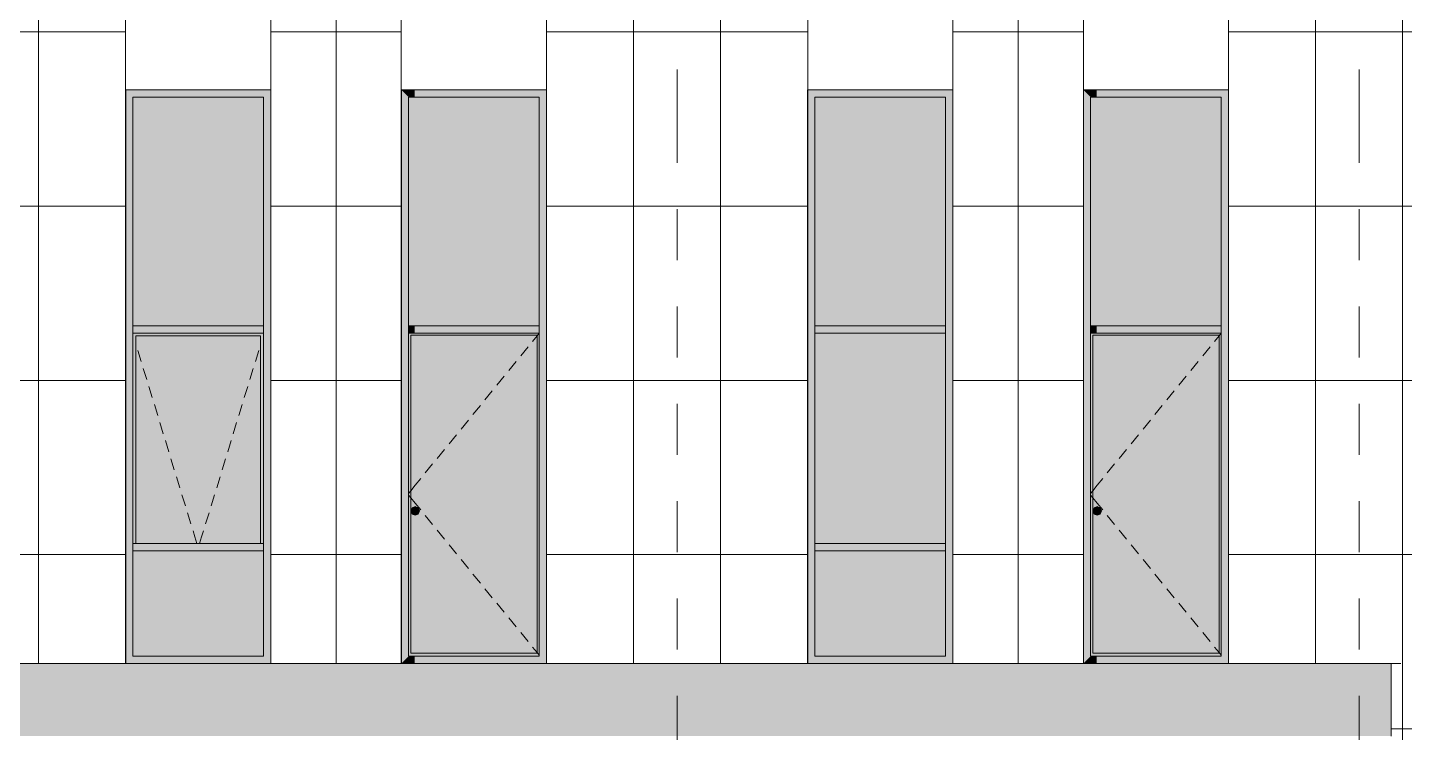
# Model space of a CAD drawing. Header units: millimetres. Extents: x 1499747 to 4341325, y -28481 to 441852.
# Drawn here: x 4137387 to 4146875, y 368603 to 373458 of the extents above; entities that cross this region are included whole.
import ezdxf

# ---------------------------------------------------------------- set-up
doc = ezdxf.new("R2010")
doc.units = ezdxf.units.MM
doc.header["$MEASUREMENT"] = 0
doc.layers.add('Чертеж и Рисунок', color=7, linetype='Continuous')

msp = doc.modelspace()

# ---------------------------------------------------------------- hatches: boundary and pattern name
at = {"layer": 'Чертеж и Рисунок', "linetype": 'Continuous', "lineweight": 0, "true_color": 0x2e2e2e}
for points in [[(4138063.2, 373028.4), (4138113.2, 372978.4), (4139013.2, 372978.4), (4139063.2, 373028.4)], [(4138063.2, 371378.4), (4138113.2, 371378.4), (4138113.2, 372978.4), (4138063.2, 373028.4)], [(4139013.2, 372978.4), (4139013.2, 371378.4), (4139063.2, 371378.4), (4139063.2, 373028.4)], [(4139963, 373028.4), (4140013, 372978.4), (4140053.9, 372978.4), (4140053.9, 373028.4)], [(4139963, 371378.4), (4140013, 371378.4), (4140013, 372978.4), (4139963, 373028.4)], [(4140053.9, 372978.4), (4140913, 372978.4), (4140963, 373028.4), (4140053.9, 373028.4)], [(4140913, 372978.4), (4140913, 371378.4), (4140963, 371378.4), (4140963, 373028.4)], [(4142762.5, 373028.4), (4142762.4, 373028.4), (4142762.4, 371378.4), (4142812.4, 371378.4), (4142812.4, 372978.4)], [(4143762.4, 373028.4), (4142762.5, 373028.4), (4142812.4, 372978.4), (4143712.4, 372978.4)], [(4143712.4, 372978.4), (4143712.4, 371378.4), (4143762.4, 371378.4), (4143762.4, 373028.4)], [(4144753.4, 373028.4), (4144662.4, 373028.4), (4144712.4, 372978.4), (4144753.4, 372978.4)], [(4144662.4, 373028.4), (4144662.4, 371378.4), (4144712.4, 371378.4), (4144712.4, 372978.4)], [(4144753.4, 373028.4), (4144753.4, 372978.4), (4145612.4, 372978.4), (4145662.4, 373028.4)], [(4145662.4, 371378.4), (4145662.4, 373028.4), (4145612.4, 372978.4), (4145612.4, 371378.4)], [(4138063.2, 369878.4), (4138113.2, 369878.4), (4138113.2, 371378.4), (4138063.2, 371378.4)], [(4138113.2, 371403.4), (4138113.2, 371353.4), (4139013.2, 371353.4), (4139013.2, 371403.4)], [(4139063.2, 369878.4), (4139063.2, 371378.4), (4139013.2, 371378.4), (4139013.2, 369878.4)], [(4139963, 369078.4), (4140013, 369128.4), (4140013, 371378.4), (4139963, 371378.4)], [(4140053.9, 371403.4), (4140013, 371403.4), (4140013, 371353.4), (4140053.9, 371353.4)], [(4140913, 371403.4), (4140053.9, 371403.4), (4140053.9, 371353.4), (4140913, 371353.4)], [(4140963, 371378.4), (4140913, 371378.4), (4140913, 369128.4), (4140963, 369078.4)], [(4142762.4, 369878.4), (4142812.4, 369878.4), (4142812.4, 371378.4), (4142762.4, 371378.4)], [(4142812.4, 371403.4), (4142812.4, 371353.4), (4143712.4, 371353.4), (4143712.4, 371403.4)], [(4143762.4, 369878.4), (4143762.4, 371378.4), (4143712.4, 371378.4), (4143712.4, 369878.4)], [(4144662.4, 369078.4), (4144712.4, 369128.4), (4144712.4, 371378.4), (4144662.4, 371378.4)], [(4144753.4, 371403.4), (4144712.4, 371403.4), (4144712.4, 371353.4), (4144753.4, 371353.4)], [(4145612.4, 371403.4), (4144753.4, 371403.4), (4144753.4, 371353.4), (4145612.4, 371353.4)], [(4145662.4, 371378.4), (4145612.4, 371378.4), (4145612.4, 369128.4), (4145662.4, 369078.4)], [(4138063.2, 369878.4), (4138063.2, 369078.4), (4138113.2, 369128.4), (4138113.2, 369878.4)], [(4138113.2, 369878.4), (4138113.2, 369853.4), (4139013.2, 369853.4), (4139013.2, 369903.4), (4138113.2, 369903.4)], [(4139063.2, 369878.4), (4139013.2, 369878.4), (4139013.2, 369128.4), (4139063.2, 369078.4)], [(4142762.4, 369878.4), (4142762.4, 369078.4), (4142812.4, 369128.4), (4142812.4, 369878.4)], [(4142812.4, 369878.4), (4142812.4, 369853.4), (4143712.4, 369853.4), (4143712.4, 369903.4), (4142812.4, 369903.4)], [(4143762.4, 369878.4), (4143712.4, 369878.4), (4143712.4, 369128.4), (4143762.4, 369078.4)], [(4138063.2, 369078.4), (4139063.2, 369078.4), (4139013.2, 369128.4), (4138113.2, 369128.4)], [(4139963, 369078.4), (4140053.9, 369078.4), (4140053.9, 369128.4), (4140013, 369128.4)], [(4140053.9, 369078.4), (4140963, 369078.4), (4140913, 369128.4), (4140053.9, 369128.4)], [(4142762.4, 369078.4), (4143762.4, 369078.4), (4143712.4, 369128.4), (4142812.4, 369128.4)], [(4144662.4, 369078.4), (4144753.4, 369078.4), (4144753.4, 369128.4), (4144712.4, 369128.4)], [(4144753.4, 369078.4), (4145662.4, 369078.4), (4145612.4, 369128.4), (4144753.4, 369128.4)]]:
    msp.add_hatch(color=250, dxfattribs=at).paths.add_polyline_path(points)
at = {"layer": 'Чертеж и Рисунок', "linetype": 'Continuous', "lineweight": 0, "true_color": 0x84adf9}
for points in [[(4138113.2, 371403.4), (4139013.2, 371403.4), (4139013.2, 372978.4), (4138113.2, 372978.4)], [(4140013, 372978.4), (4140013, 371403.4), (4140913, 371403.4), (4140913, 372978.4)], [(4143712.4, 372978.4), (4142812.4, 372978.4), (4142812.4, 371403.4), (4143712.4, 371403.4)], [(4144712.4, 372978.4), (4144712.4, 371403.4), (4145612.4, 371403.4), (4145612.4, 372978.4)], [(4138133.2, 369903.4), (4138993.2, 369903.4), (4138993.2, 371333.4), (4138133.2, 371333.4)], [(4142812.4, 371353.4), (4142812.4, 369903.4), (4143712.4, 369903.4), (4143712.4, 371353.4)], [(4138113.2, 369853.4), (4138113.2, 369128.4), (4139013.2, 369128.4), (4139013.2, 369853.4)], [(4142812.4, 369853.4), (4142812.4, 369128.4), (4143712.4, 369128.4), (4143712.4, 369853.4)]]:
    msp.add_hatch(color=161, dxfattribs=at).paths.add_polyline_path(points)
at = {"layer": 'Чертеж и Рисунок', "linetype": 'Continuous', "lineweight": 0, "true_color": 0xf7fdff}
for points in [[(4138133.2, 371333.4), (4138113.2, 371353.4), (4138113.2, 369903.4), (4138133.2, 369903.4)], [(4139013.2, 371353.4), (4138113.2, 371353.4), (4138133.2, 371333.4), (4138993.2, 371333.4)], [(4138993.2, 369903.4), (4139013.2, 369903.4), (4139013.2, 371353.4), (4138993.2, 371333.4)], [(4140013, 371353.4), (4140013, 369133.4), (4140028, 369148.4), (4140028, 371338.4)], [(4140013, 371353.4), (4140028, 371338.4), (4140898, 371338.4), (4140913, 371353.4), (4140053.9, 371353.4)], [(4140898, 369148.4), (4140913, 369133.4), (4140913, 371353.4), (4140898, 371338.4)], [(4144712.4, 371353.4), (4144712.4, 369133.4), (4144727.4, 369148.4), (4144727.4, 371338.4)], [(4144712.4, 371353.4), (4144727.4, 371338.4), (4145597.4, 371338.4), (4145612.4, 371353.4), (4144753.4, 371353.4)], [(4145597.4, 369148.4), (4145612.4, 369133.4), (4145612.4, 371353.4), (4145597.4, 371338.4)], [(4140013, 369128.4), (4140913, 369128.4), (4140913, 369133.4), (4140898, 369148.4), (4140028, 369148.4), (4140013, 369133.4)], [(4144712.4, 369128.4), (4145612.4, 369128.4), (4145612.4, 369133.4), (4145597.4, 369148.4), (4144727.4, 369148.4), (4144712.4, 369133.4)]]:
    msp.add_hatch(color=7, dxfattribs=at).paths.add_polyline_path(points)
at = {"layer": 'Чертеж и Рисунок', "linetype": 'Continuous', "lineweight": 0, "true_color": 0x84adf9}
h = msp.add_hatch(color=161, dxfattribs=at)
h.paths.add_polyline_path([(4140028, 371338.4), (4140028, 369148.4), (4140898, 369148.4), (4140898, 371338.4)])
h.paths.add_polyline_path([(4140028.2, 370128.4), (4140036.9, 370149.5), (4140058, 370158.2), (4140079, 370149.5), (4140087.7, 370128.4), (4140079, 370107.4), (4140058, 370098.7), (4140036.9, 370107.4)], flags=0)
h = msp.add_hatch(color=161, dxfattribs=at)
h.paths.add_polyline_path([(4144727.4, 371338.4), (4144727.4, 369148.4), (4145597.4, 369148.4), (4145597.4, 371338.4)])
h.paths.add_polyline_path([(4144727.7, 370128.4), (4144736.4, 370149.5), (4144757.4, 370158.2), (4144778.5, 370149.5), (4144787.2, 370128.4), (4144778.5, 370107.4), (4144757.4, 370098.7), (4144736.4, 370107.4)], flags=0)
at = {"layer": 'Чертеж и Рисунок', "linetype": 'Continuous', "lineweight": 0, "true_color": 0x6e2a0f}
for points in [[(4140036.8, 370128.4), (4140043, 370143.5), (4140036.9, 370149.5), (4140028.2, 370128.4)], [(4140041.7, 370128.4), (4140046.5, 370139.9), (4140043, 370143.5), (4140036.8, 370128.4)], [(4140043, 370143.5), (4140058, 370149.7), (4140058, 370158.2), (4140036.9, 370149.5)], [(4140046.5, 370139.9), (4140058, 370144.7), (4140058, 370149.7), (4140043, 370143.5)], [(4140050, 370136.4), (4140058, 370139.8), (4140058, 370144.7), (4140046.5, 370139.9)], [(4140058, 370149.7), (4140073, 370143.5), (4140079, 370149.5), (4140058, 370158.2)], [(4140058, 370144.7), (4140069.5, 370139.9), (4140073, 370143.5), (4140058, 370149.7)], [(4140058, 370139.8), (4140066, 370136.4), (4140069.5, 370139.9), (4140058, 370144.7)], [(4140069.5, 370139.9), (4140074.3, 370128.4), (4140079.2, 370128.4), (4140073, 370143.5)], [(4140073, 370143.5), (4140079.2, 370128.4), (4140087.7, 370128.4), (4140079, 370149.5)], [(4144736.2, 370128.4), (4144742.4, 370143.5), (4144736.4, 370149.5), (4144727.7, 370128.4)], [(4144741.2, 370128.4), (4144745.9, 370139.9), (4144742.4, 370143.5), (4144736.2, 370128.4)], [(4144742.4, 370143.5), (4144757.4, 370149.7), (4144757.4, 370158.2), (4144736.4, 370149.5)], [(4144745.9, 370139.9), (4144757.4, 370144.7), (4144757.4, 370149.7), (4144742.4, 370143.5)], [(4144749.4, 370136.4), (4144757.4, 370139.8), (4144757.4, 370144.7), (4144745.9, 370139.9)], [(4144757.4, 370149.7), (4144772.4, 370143.5), (4144778.5, 370149.5), (4144757.4, 370158.2)], [(4144757.4, 370144.7), (4144768.9, 370139.9), (4144772.4, 370143.5), (4144757.4, 370149.7)], [(4144757.4, 370139.8), (4144765.4, 370136.4), (4144768.9, 370139.9), (4144757.4, 370144.7)], [(4144768.9, 370139.9), (4144773.7, 370128.4), (4144778.7, 370128.4), (4144772.4, 370143.5)], [(4144772.4, 370143.5), (4144778.7, 370128.4), (4144787.2, 370128.4), (4144778.5, 370149.5)], [(4140043, 370113.4), (4140036.8, 370128.4), (4140028.2, 370128.4), (4140036.9, 370107.4)], [(4140046.5, 370116.9), (4140041.7, 370128.4), (4140036.8, 370128.4), (4140043, 370113.4)], [(4140058, 370107.2), (4140043, 370113.4), (4140036.9, 370107.4), (4140058, 370098.7)], [(4140046.7, 370128.4), (4140050, 370136.4), (4140046.5, 370139.9), (4140041.7, 370128.4)], [(4140050, 370120.4), (4140046.7, 370128.4), (4140041.7, 370128.4), (4140046.5, 370116.9)], [(4140058, 370112.2), (4140046.5, 370116.9), (4140043, 370113.4), (4140058, 370107.2)], [(4140058, 370117.1), (4140050, 370120.4), (4140046.5, 370116.9), (4140058, 370112.2)], [(4140047.5, 370128.4), (4140050.6, 370121), (4140056.5, 370118.6), (4140056.5, 370138.3), (4140050.6, 370135.9)], [(4140059.5, 370135.5), (4140059.5, 370138.4), (4140056.5, 370138.4), (4140056.5, 370135.5)], [(4140059.5, 370128.4), (4140059.5, 370135.5), (4140056.5, 370135.5), (4140056.5, 370128.4)], [(4140059.5, 370121.4), (4140059.5, 370128.4), (4140056.5, 370128.4), (4140056.5, 370121.4)], [(4140059.5, 370118.4), (4140059.5, 370121.4), (4140056.5, 370121.4), (4140056.5, 370118.4)], [(4140056.8, 370138.4), (4140059.2, 370138.4), (4140058, 370138.9)], [(4140056.8, 370118.4), (4140058, 370117.9), (4140059.2, 370118.4)], [(4140066, 370120.4), (4140058, 370117.1), (4140058, 370112.2), (4140069.5, 370116.9)], [(4140069.5, 370116.9), (4140058, 370112.2), (4140058, 370107.2), (4140073, 370113.4)], [(4140073, 370113.4), (4140058, 370107.2), (4140058, 370098.7), (4140079, 370107.4)], [(4140059.5, 370138.3), (4140059.5, 370118.6), (4140065.4, 370121), (4140068.5, 370128.4), (4140065.4, 370135.9)], [(4140066, 370136.4), (4140069.3, 370128.4), (4140074.3, 370128.4), (4140069.5, 370139.9)], [(4140069.3, 370128.4), (4140066, 370120.4), (4140069.5, 370116.9), (4140074.3, 370128.4)], [(4140074.3, 370128.4), (4140069.5, 370116.9), (4140073, 370113.4), (4140079.2, 370128.4)], [(4140079.2, 370128.4), (4140073, 370113.4), (4140079, 370107.4), (4140087.7, 370128.4)], [(4144742.4, 370113.4), (4144736.2, 370128.4), (4144727.7, 370128.4), (4144736.4, 370107.4)], [(4144745.9, 370116.9), (4144741.2, 370128.4), (4144736.2, 370128.4), (4144742.4, 370113.4)], [(4144757.4, 370107.2), (4144742.4, 370113.4), (4144736.4, 370107.4), (4144757.4, 370098.7)], [(4144746.1, 370128.4), (4144749.4, 370136.4), (4144745.9, 370139.9), (4144741.2, 370128.4)], [(4144749.4, 370120.4), (4144746.1, 370128.4), (4144741.2, 370128.4), (4144745.9, 370116.9)], [(4144757.4, 370112.2), (4144745.9, 370116.9), (4144742.4, 370113.4), (4144757.4, 370107.2)], [(4144757.4, 370117.1), (4144749.4, 370120.4), (4144745.9, 370116.9), (4144757.4, 370112.2)], [(4144746.9, 370128.4), (4144750, 370121), (4144755.9, 370118.6), (4144755.9, 370138.3), (4144750, 370135.9)], [(4144758.9, 370135.5), (4144758.9, 370138.4), (4144755.9, 370138.4), (4144755.9, 370135.5)], [(4144758.9, 370128.4), (4144758.9, 370135.5), (4144755.9, 370135.5), (4144755.9, 370128.4)], [(4144758.9, 370121.4), (4144758.9, 370128.4), (4144755.9, 370128.4), (4144755.9, 370121.4)], [(4144758.9, 370118.4), (4144758.9, 370121.4), (4144755.9, 370121.4), (4144755.9, 370118.4)], [(4144757.4, 370138.9), (4144756.2, 370138.4), (4144758.6, 370138.4)], [(4144758.6, 370118.4), (4144756.2, 370118.4), (4144757.4, 370117.9)], [(4144765.4, 370120.4), (4144757.4, 370117.1), (4144757.4, 370112.2), (4144768.9, 370116.9)], [(4144768.9, 370116.9), (4144757.4, 370112.2), (4144757.4, 370107.2), (4144772.4, 370113.4)], [(4144772.4, 370113.4), (4144757.4, 370107.2), (4144757.4, 370098.7), (4144778.5, 370107.4)], [(4144758.9, 370138.3), (4144758.9, 370118.6), (4144764.9, 370121), (4144767.9, 370128.4), (4144764.9, 370135.9)], [(4144765.4, 370136.4), (4144768.7, 370128.4), (4144773.7, 370128.4), (4144768.9, 370139.9)], [(4144768.7, 370128.4), (4144765.4, 370120.4), (4144768.9, 370116.9), (4144773.7, 370128.4)], [(4144773.7, 370128.4), (4144768.9, 370116.9), (4144772.4, 370113.4), (4144778.7, 370128.4)], [(4144778.7, 370128.4), (4144772.4, 370113.4), (4144778.5, 370107.4), (4144787.2, 370128.4)]]:
    msp.add_hatch(color=26, dxfattribs=at).paths.add_polyline_path(points)
h = msp.add_hatch(color=26, dxfattribs=at)
h.paths.add_polyline_path([(4140046.7, 370128.4), (4140050, 370120.4), (4140058, 370117.1), (4140066, 370120.4), (4140069.3, 370128.4), (4140066, 370136.4), (4140058, 370139.8), (4140050, 370136.4)])
h.paths.add_polyline_path([(4140047.5, 370128.4), (4140050.6, 370135.9), (4140056.5, 370138.3), (4140056.5, 370138.4), (4140056.8, 370138.4), (4140058, 370138.9), (4140059.2, 370138.4), (4140059.5, 370138.4), (4140059.5, 370138.3), (4140065.4, 370135.9), (4140068.5, 370128.4), (4140065.4, 370121), (4140059.5, 370118.6), (4140059.5, 370118.4), (4140059.2, 370118.4), (4140058, 370117.9), (4140056.8, 370118.4), (4140056.5, 370118.4), (4140056.5, 370118.6), (4140050.6, 370121)], flags=0)
h = msp.add_hatch(color=26, dxfattribs=at)
h.paths.add_polyline_path([(4144746.1, 370128.4), (4144749.4, 370120.4), (4144757.4, 370117.1), (4144765.4, 370120.4), (4144768.7, 370128.4), (4144765.4, 370136.4), (4144757.4, 370139.8), (4144749.4, 370136.4)])
h.paths.add_polyline_path([(4144746.9, 370128.4), (4144750, 370135.9), (4144755.9, 370138.3), (4144755.9, 370138.4), (4144756.2, 370138.4), (4144757.4, 370138.9), (4144758.6, 370138.4), (4144758.9, 370138.4), (4144758.9, 370138.3), (4144764.9, 370135.9), (4144767.9, 370128.4), (4144764.9, 370121), (4144758.9, 370118.6), (4144758.9, 370118.4), (4144758.6, 370118.4), (4144757.4, 370117.9), (4144756.2, 370118.4), (4144755.9, 370118.4), (4144755.9, 370118.6), (4144750, 370121)], flags=0)
at = {"layer": 'Чертеж и Рисунок', "linetype": 'Continuous', "lineweight": 0, "true_color": 0xffffff}
msp.add_hatch(color=7, dxfattribs=at).paths.add_polyline_path([(4146782.8, 369078.4), (4118512.7, 369078.4), (4118512.7, 368578.4), (4146782.8, 368578.4)])

# ---------------------------------------------------------------- linework, layer by layer
at = {"layer": 'Чертеж и Рисунок', "color": 253, "linetype": 'Continuous', "lineweight": 5, "true_color": 0xaaaaaa}
for points in [[(4137462.7, 373528.4), (4137462.7, 369078.4)], [(4138062.8, 373528.4), (4138062.8, 369078.4)], [(4139062.8, 373528.4), (4139062.8, 369078.4)], [(4139512.6, 373528.4), (4139512.6, 369078.4)], [(4139962.5, 373528.4), (4139962.5, 369078.4)], [(4140962.5, 373528.4), (4140962.5, 369078.4)], [(4141562.5, 373528.4), (4141562.5, 369078.4)], [(4142163.1, 373528.4), (4142163.1, 369078.4)], [(4142763.1, 373528.4), (4142763.1, 369078.4)], [(4143763.1, 373528.4), (4143763.1, 369078.4)], [(4144212.9, 373528.4), (4144212.9, 369078.4)], [(4144662.6, 373528.4), (4144662.6, 369078.4)], [(4145662.8, 373528.4), (4145662.8, 369078.4)], [(4146262.6, 373528.4), (4146262.6, 369078.4)], [(4146862.6, 373528.4), (4146862.6, 363828.4)], [(4136187.7, 373428), (4138062.8, 373428)], [(4139063.2, 373428), (4139963.2, 373428)], [(4140963, 373428), (4142762.8, 373428)], [(4143762.4, 373428), (4144662.4, 373428)], [(4145662.8, 373428), (4147462.8, 373428)], [(4136187.7, 372228), (4138063.2, 372228)], [(4139063.2, 372228), (4139963, 372228)], [(4139963, 372228), (4139963.2, 372228)], [(4140963, 372228), (4142762.4, 372228)], [(4142762.4, 372228), (4142762.8, 372228)], [(4143762.4, 372228), (4144662.4, 372228)], [(4145662.8, 372228), (4147462.8, 372228)], [(4136187.7, 371028), (4138062.8, 371028)], [(4139063.2, 371028), (4139963, 371028)], [(4139963, 371028), (4139963.2, 371028)], [(4140963, 371028), (4142762.4, 371028)], [(4142762.4, 371028), (4142762.8, 371028)], [(4143762.4, 371028), (4144662.4, 371028)], [(4145662.8, 371028), (4147462.8, 371028)], [(4136187.7, 369828), (4138063.2, 369828)], [(4139063.2, 369828), (4139963, 369828)], [(4139963, 369828), (4139963.2, 369828)], [(4140963, 369828), (4142762.4, 369828)], [(4142762.4, 369828), (4142762.8, 369828)], [(4143762.4, 369828), (4144662.4, 369828)], [(4145662.8, 369828), (4147462.8, 369828)], [(4146782.8, 368628), (4147462.8, 368628)]]:
    msp.add_lwpolyline(points, dxfattribs=at)
at = {"layer": 'Чертеж и Рисунок', "color": 8, "linetype": 'Continuous', "lineweight": 15}
for points in [[(4141862.8, 372828.4), (4141862.8, 373169.7)], [(4146562.8, 372828.4), (4146562.8, 373169.7)], [(4141862.8, 372828.4), (4141862.8, 372525.1)], [(4146562.8, 372828.4), (4146562.8, 372525.1)], [(4141862.8, 372207.6), (4141862.8, 371854.8)], [(4146562.8, 372207.6), (4146562.8, 371854.8)], [(4141862.8, 371537.3), (4141862.8, 371184.6)], [(4146562.8, 371537.3), (4146562.8, 371184.6)], [(4141862.8, 370867.1), (4141862.8, 370514.3)], [(4146562.8, 370867.1), (4146562.8, 370514.3)], [(4141862.8, 370196.8), (4141862.8, 369844)], [(4146562.8, 370196.8), (4146562.8, 369844)], [(4141862.8, 369526.5), (4141862.8, 369173.7)], [(4146562.8, 369526.5), (4146562.8, 369173.7)], [(4141862.8, 368856.2), (4141862.8, 368503.4)], [(4146562.8, 368856.2), (4146562.8, 368503.4)]]:
    msp.add_lwpolyline(points, dxfattribs=at)
at = {"layer": 'Чертеж и Рисунок', "color": 7, "linetype": 'Continuous', "lineweight": 5}
for points in [[(4138063.2, 369078.4), (4138063.2, 373028.4)], [(4138063.2, 373028.4), (4139063.2, 373028.4)], [(4139063.2, 373028.4), (4139063.2, 369078.4)], [(4139963, 369078.4), (4139963, 373028.4)], [(4139963, 373028.4), (4140963, 373028.4)], [(4140963, 373028.4), (4140963, 369078.4)], [(4142762.4, 369078.4), (4142762.4, 373028.4)], [(4142762.4, 373028.4), (4143762.4, 373028.4)], [(4143762.4, 373028.4), (4143762.4, 369078.4)], [(4144662.4, 369078.4), (4144662.4, 373028.4)], [(4144662.4, 373028.4), (4145662.4, 373028.4)], [(4145662.4, 373028.4), (4145662.4, 369078.4)], [(4139013.2, 372978.4), (4138113.2, 372978.4)], [(4138113.2, 371403.4), (4138113.2, 372978.4)], [(4139013.2, 371403.4), (4139013.2, 372978.4)], [(4140053.9, 372978.4), (4140013, 372978.4)], [(4140013, 371403.4), (4140013, 372978.4)], [(4140913, 372978.4), (4140053.9, 372978.4)], [(4140913, 372978.4), (4140913, 371403.4)], [(4143712.4, 372978.4), (4142812.4, 372978.4)], [(4142812.4, 371403.4), (4142812.4, 372978.4)], [(4143712.4, 371403.4), (4143712.4, 372978.4)], [(4144753.4, 372978.4), (4144712.4, 372978.4)], [(4144712.4, 371403.4), (4144712.4, 372978.4)], [(4145612.4, 372978.4), (4144753.4, 372978.4)], [(4145612.4, 372978.4), (4145612.4, 371403.4)], [(4138113.2, 371378.4), (4138113.2, 371403.4)], [(4139013.2, 371403.4), (4138113.2, 371403.4)], [(4138113.2, 371353.4), (4138113.2, 371378.4)], [(4139013.2, 371378.4), (4139013.2, 371403.4)], [(4139013.2, 371353.4), (4139013.2, 371378.4)], [(4140013, 371378.4), (4140013, 371403.4)], [(4140013, 371403.4), (4140053.9, 371403.4)], [(4140013, 371353.4), (4140013, 371378.4)], [(4140053.9, 371403.4), (4140913, 371403.4)], [(4140913, 371403.4), (4140913, 371378.4)], [(4140913, 371378.4), (4140913, 371353.4)], [(4142812.4, 371378.4), (4142812.4, 371403.4)], [(4143712.4, 371403.4), (4142812.4, 371403.4)], [(4142812.4, 371353.4), (4142812.4, 371378.4)], [(4143712.4, 371378.4), (4143712.4, 371403.4)], [(4143712.4, 371353.4), (4143712.4, 371378.4)], [(4144712.4, 371378.4), (4144712.4, 371403.4)], [(4144712.4, 371403.4), (4144753.4, 371403.4)], [(4144712.4, 371353.4), (4144712.4, 371378.4)], [(4144753.4, 371403.4), (4145612.4, 371403.4)], [(4145612.4, 371403.4), (4145612.4, 371378.4)], [(4145612.4, 371378.4), (4145612.4, 371353.4)], [(4139013.2, 371353.4), (4138113.2, 371353.4)], [(4138113.2, 369903.4), (4138113.2, 371353.4)], [(4138133.2, 371333.4), (4138133.2, 369903.4)], [(4138993.2, 371333.4), (4138133.2, 371333.4)], [(4138993.2, 369903.4), (4138993.2, 371333.4)], [(4139013.2, 369878.4), (4139013.2, 371353.4)], [(4140013, 371353.4), (4140053.9, 371353.4)], [(4140013, 369128.4), (4140013, 371353.4)], [(4140898, 371338.4), (4140028, 371338.4)], [(4140028, 371338.4), (4140028, 369148.4)], [(4140053.9, 371353.4), (4140913, 371353.4)], [(4140898, 369148.4), (4140898, 371338.4)], [(4140913, 371353.4), (4140913, 369128.4)], [(4143712.4, 371353.4), (4142812.4, 371353.4)], [(4142812.4, 369903.4), (4142812.4, 371353.4)], [(4143712.4, 369878.4), (4143712.4, 371353.4)], [(4144712.4, 371353.4), (4144753.4, 371353.4)], [(4144712.4, 369128.4), (4144712.4, 371353.4)], [(4145597.4, 371338.4), (4144727.4, 371338.4)], [(4144727.4, 371338.4), (4144727.4, 369148.4)], [(4144753.4, 371353.4), (4145612.4, 371353.4)], [(4145597.4, 369148.4), (4145597.4, 371338.4)], [(4145612.4, 371353.4), (4145612.4, 369128.4)], [(4140036.9, 370149.5), (4140028.2, 370128.4)], [(4140058, 370158.2), (4140036.9, 370149.5)], [(4140079, 370149.5), (4140058, 370158.2)], [(4140087.7, 370128.4), (4140079, 370149.5)], [(4144736.4, 370149.5), (4144727.7, 370128.4)], [(4144757.4, 370158.2), (4144736.4, 370149.5)], [(4144778.5, 370149.5), (4144757.4, 370158.2)], [(4144787.2, 370128.4), (4144778.5, 370149.5)], [(4140028.2, 370128.4), (4140036.9, 370107.4)], [(4140036.9, 370107.4), (4140058, 370098.7)], [(4140050, 370136.4), (4140046.7, 370128.4)], [(4140046.7, 370128.4), (4140050, 370120.4)], [(4140050.6, 370135.9), (4140047.5, 370128.4)], [(4140047.5, 370128.4), (4140050.6, 370121)], [(4140058, 370139.8), (4140050, 370136.4)], [(4140050, 370120.4), (4140058, 370117.1)], [(4140056.5, 370138.3), (4140050.6, 370135.9)], [(4140050.6, 370121), (4140056.5, 370118.6)], [(4140056.5, 370135.5), (4140056.5, 370138.4)], [(4140056.8, 370138.4), (4140056.5, 370138.4)], [(4140056.5, 370128.4), (4140056.5, 370135.5)], [(4140056.5, 370121.4), (4140056.5, 370128.4)], [(4140056.5, 370118.4), (4140056.5, 370121.4)], [(4140056.8, 370118.4), (4140056.5, 370118.4)], [(4140058, 370138.9), (4140056.8, 370138.4)], [(4140059.2, 370138.4), (4140056.8, 370138.4)], [(4140056.8, 370118.4), (4140058, 370117.9)], [(4140059.2, 370118.4), (4140056.8, 370118.4)], [(4140066, 370136.4), (4140058, 370139.8)], [(4140059.2, 370138.4), (4140058, 370138.9)], [(4140058, 370117.1), (4140066, 370120.4)], [(4140058, 370117.9), (4140059.2, 370118.4)], [(4140058, 370098.7), (4140079, 370107.4)], [(4140059.5, 370138.4), (4140059.2, 370138.4)], [(4140059.5, 370118.4), (4140059.2, 370118.4)], [(4140059.5, 370135.5), (4140059.5, 370138.4)], [(4140065.4, 370135.9), (4140059.5, 370138.3)], [(4140059.5, 370128.4), (4140059.5, 370135.5)], [(4140059.5, 370121.4), (4140059.5, 370128.4)], [(4140059.5, 370118.4), (4140059.5, 370121.4)], [(4140059.5, 370118.6), (4140065.4, 370121)], [(4140068.5, 370128.4), (4140065.4, 370135.9)], [(4140065.4, 370121), (4140068.5, 370128.4)], [(4140069.3, 370128.4), (4140066, 370136.4)], [(4140066, 370120.4), (4140069.3, 370128.4)], [(4140079, 370107.4), (4140087.7, 370128.4)], [(4144727.7, 370128.4), (4144736.4, 370107.4)], [(4144736.4, 370107.4), (4144757.4, 370098.7)], [(4144749.4, 370136.4), (4144746.1, 370128.4)], [(4144746.1, 370128.4), (4144749.4, 370120.4)], [(4144750, 370135.9), (4144746.9, 370128.4)], [(4144746.9, 370128.4), (4144750, 370121)], [(4144757.4, 370139.8), (4144749.4, 370136.4)], [(4144749.4, 370120.4), (4144757.4, 370117.1)], [(4144755.9, 370138.3), (4144750, 370135.9)], [(4144750, 370121), (4144755.9, 370118.6)], [(4144755.9, 370135.5), (4144755.9, 370138.4)], [(4144756.2, 370138.4), (4144755.9, 370138.4)], [(4144755.9, 370128.4), (4144755.9, 370135.5)], [(4144755.9, 370121.4), (4144755.9, 370128.4)], [(4144755.9, 370118.4), (4144755.9, 370121.4)], [(4144756.2, 370118.4), (4144755.9, 370118.4)], [(4144757.4, 370138.9), (4144756.2, 370138.4)], [(4144758.6, 370138.4), (4144756.2, 370138.4)], [(4144756.2, 370118.4), (4144757.4, 370117.9)], [(4144758.6, 370118.4), (4144756.2, 370118.4)], [(4144765.4, 370136.4), (4144757.4, 370139.8)], [(4144758.6, 370138.4), (4144757.4, 370138.9)], [(4144757.4, 370117.1), (4144765.4, 370120.4)], [(4144757.4, 370117.9), (4144758.6, 370118.4)], [(4144757.4, 370098.7), (4144778.5, 370107.4)], [(4144758.9, 370138.4), (4144758.6, 370138.4)], [(4144758.9, 370118.4), (4144758.6, 370118.4)], [(4144758.9, 370135.5), (4144758.9, 370138.4)], [(4144764.9, 370135.9), (4144758.9, 370138.3)], [(4144758.9, 370128.4), (4144758.9, 370135.5)], [(4144758.9, 370121.4), (4144758.9, 370128.4)], [(4144758.9, 370118.4), (4144758.9, 370121.4)], [(4144758.9, 370118.6), (4144764.9, 370121)], [(4144767.9, 370128.4), (4144764.9, 370135.9)], [(4144764.9, 370121), (4144767.9, 370128.4)], [(4144768.7, 370128.4), (4144765.4, 370136.4)], [(4144765.4, 370120.4), (4144768.7, 370128.4)], [(4144778.5, 370107.4), (4144787.2, 370128.4)], [(4138113.2, 369878.4), (4138113.2, 369903.4)], [(4138113.2, 369903.4), (4139013.2, 369903.4)], [(4138113.2, 369853.4), (4138113.2, 369878.4)], [(4139013.2, 369128.4), (4139013.2, 369878.4)], [(4142812.4, 369878.4), (4142812.4, 369903.4)], [(4142812.4, 369903.4), (4143712.4, 369903.4)], [(4142812.4, 369853.4), (4142812.4, 369878.4)], [(4143712.4, 369128.4), (4143712.4, 369878.4)], [(4138113.2, 369853.4), (4139013.2, 369853.4)], [(4138113.2, 369128.4), (4138113.2, 369853.4)], [(4142812.4, 369853.4), (4143712.4, 369853.4)], [(4142812.4, 369128.4), (4142812.4, 369853.4)], [(4139013.2, 369128.4), (4138113.2, 369128.4)], [(4140053.9, 369128.4), (4140013, 369128.4)], [(4140028, 369148.4), (4140898, 369148.4)], [(4140913, 369128.4), (4140053.9, 369128.4)], [(4143712.4, 369128.4), (4142812.4, 369128.4)], [(4144753.4, 369128.4), (4144712.4, 369128.4)], [(4144727.4, 369148.4), (4145597.4, 369148.4)], [(4145612.4, 369128.4), (4144753.4, 369128.4)]]:
    msp.add_lwpolyline(points, dxfattribs=at)
at = {"layer": 'Чертеж и Рисунок', "color": 23, "linetype": 'Continuous', "lineweight": 5, "true_color": 0xbf8080}
for points in [[(4140898, 371333.9), (4140867.4, 371296.5)], [(4140913, 371352.3), (4140898, 371333.9)], [(4145597.4, 371333.9), (4145566.8, 371296.5)], [(4145612.4, 371352.3), (4145597.4, 371333.9)], [(4138146.3, 371234.1), (4138169.7, 371157.7)], [(4138980.1, 371234.1), (4138956.7, 371157.7)], [(4140835.8, 371257.7), (4140785.2, 371195.7)], [(4145535.2, 371257.7), (4145484.7, 371195.7)], [(4138184.4, 371109.8), (4138207.8, 371033.4)], [(4138942, 371109.8), (4138918.6, 371033.4)], [(4140753.6, 371157), (4140703, 371095)], [(4145453, 371157), (4145402.5, 371095)], [(4140671.4, 371056.3), (4140620.8, 370994.3)], [(4145370.8, 371056.3), (4145320.3, 370994.3)], [(4138222.4, 370985.6), (4138245.9, 370909.1)], [(4138903.9, 370985.6), (4138880.5, 370909.1)], [(4140589.2, 370955.6), (4140538.6, 370893.6)], [(4145288.6, 370955.6), (4145238.1, 370893.6)], [(4138260.5, 370861.3), (4138284, 370784.8)], [(4138865.8, 370861.3), (4138842.4, 370784.8)], [(4140507, 370854.9), (4140456.4, 370792.9)], [(4145206.4, 370854.9), (4145155.9, 370792.9)], [(4138298.6, 370737), (4138322, 370660.5)], [(4138827.8, 370737), (4138804.3, 370660.5)], [(4140424.8, 370754.2), (4140374.2, 370692.2)], [(4145124.2, 370754.2), (4145073.7, 370692.2)], [(4140342.6, 370653.4), (4140292, 370591.5)], [(4145042, 370653.4), (4144991.5, 370591.5)], [(4138336.7, 370612.7), (4138360.1, 370536.2)], [(4138789.7, 370612.7), (4138766.2, 370536.2)], [(4140260.4, 370552.7), (4140209.8, 370490.7)], [(4144959.8, 370552.7), (4144909.3, 370490.7)], [(4138374.8, 370488.4), (4138398.2, 370411.9)], [(4138751.6, 370488.4), (4138728.2, 370411.9)], [(4140178.2, 370452), (4140127.6, 370390)], [(4144877.7, 370452), (4144827.1, 370390)], [(4138412.9, 370364.1), (4138436.3, 370287.6)], [(4138713.5, 370364.1), (4138690.1, 370287.6)], [(4140096, 370351.3), (4140058.6, 370305.4)], [(4144795.5, 370351.3), (4144758, 370305.4)], [(4138450.9, 370239.8), (4138474.4, 370163.3)], [(4138675.4, 370239.8), (4138652, 370163.3)], [(4140028, 370267.9), (4140013, 370249.6)], [(4140058.6, 370305.4), (4140028, 370267.9)], [(4144727.4, 370267.9), (4144712.4, 370249.6)], [(4144758, 370305.4), (4144727.4, 370267.9)], [(4140028, 370218.9), (4140013, 370237.3)], [(4140058.6, 370181.5), (4140028, 370218.9)], [(4140096, 370135.6), (4140058.6, 370181.5)], [(4144727.4, 370218.9), (4144712.4, 370237.3)], [(4144758, 370181.5), (4144727.4, 370218.9)], [(4144795.5, 370135.6), (4144758, 370181.5)], [(4138489, 370115.5), (4138512.5, 370039)], [(4138637.3, 370115.5), (4138613.9, 370039)], [(4140178.2, 370034.9), (4140127.6, 370096.9)], [(4144877.7, 370034.9), (4144827.1, 370096.9)], [(4138527.1, 369991.2), (4138539.7, 369949.9)], [(4138599.3, 369991.2), (4138586.6, 369949.9)], [(4140260.4, 369934.2), (4140209.8, 369996.1)], [(4144959.8, 369934.2), (4144909.3, 369996.1)], [(4138539.7, 369949.9), (4138554, 369903.4)], [(4138586.6, 369949.9), (4138572.4, 369903.4)], [(4140342.6, 369833.4), (4140292, 369895.4)], [(4145042, 369833.4), (4144991.5, 369895.4)], [(4140424.8, 369732.7), (4140374.2, 369794.7)], [(4145124.2, 369732.7), (4145073.7, 369794.7)], [(4140507, 369632), (4140456.4, 369694)], [(4145206.4, 369632), (4145155.9, 369694)], [(4140589.2, 369531.3), (4140538.6, 369593.3)], [(4145288.6, 369531.3), (4145238.1, 369593.3)], [(4140671.4, 369430.6), (4140620.8, 369492.6)], [(4145370.8, 369430.6), (4145320.3, 369492.6)], [(4140753.6, 369329.9), (4140703, 369391.9)], [(4145453, 369329.9), (4145402.5, 369391.9)], [(4140835.8, 369229.2), (4140785.2, 369291.1)], [(4145535.2, 369229.2), (4145484.7, 369291.1)], [(4140898, 369152.9), (4140867.4, 369190.4)], [(4140913, 369134.6), (4140898, 369152.9)], [(4145597.4, 369152.9), (4145566.8, 369190.4)], [(4145612.4, 369134.6), (4145597.4, 369152.9)]]:
    msp.add_lwpolyline(points, dxfattribs=at)
at = {"layer": 'Чертеж и Рисунок', "color": 255, "linetype": 'Continuous', "lineweight": 0}
for points in [[(4146782.8, 369078.4), (4118512.7, 369078.4)], [(4146782.8, 368578.4), (4146782.8, 369078.4)]]:
    msp.add_lwpolyline(points, dxfattribs=at)
at = {"layer": 'Чертеж и Рисунок', "color": 1, "linetype": 'Continuous', "lineweight": 0}
for points in [[(4137572.4, 369078.4), (4138101.6, 369078.4)], [(4138313.3, 369078.4), (4138454.4, 369078.4)], [(4138666.1, 369078.4), (4139195.2, 369078.4)], [(4139406.9, 369078.4), (4139548, 369078.4)], [(4139759.7, 369078.4), (4140288.8, 369078.4)], [(4140500.5, 369078.4), (4140641.6, 369078.4)], [(4140853.3, 369078.4), (4141382.5, 369078.4)], [(4141594.1, 369078.4), (4141735.2, 369078.4)], [(4141946.9, 369078.4), (4142476.1, 369078.4)], [(4142687.7, 369078.4), (4142828.8, 369078.4)], [(4143040.5, 369078.4), (4143569.7, 369078.4)], [(4143781.3, 369078.4), (4143922.5, 369078.4)], [(4144134.1, 369078.4), (4144663.3, 369078.4)], [(4144875, 369078.4), (4145016.1, 369078.4)], [(4145227.7, 369078.4), (4145756.9, 369078.4)], [(4145968.6, 369078.4), (4146109.7, 369078.4)], [(4146321.3, 369078.4), (4146850.5, 369078.4)]]:
    msp.add_lwpolyline(points, dxfattribs=at)

doc.saveas('drawing.dxf')
